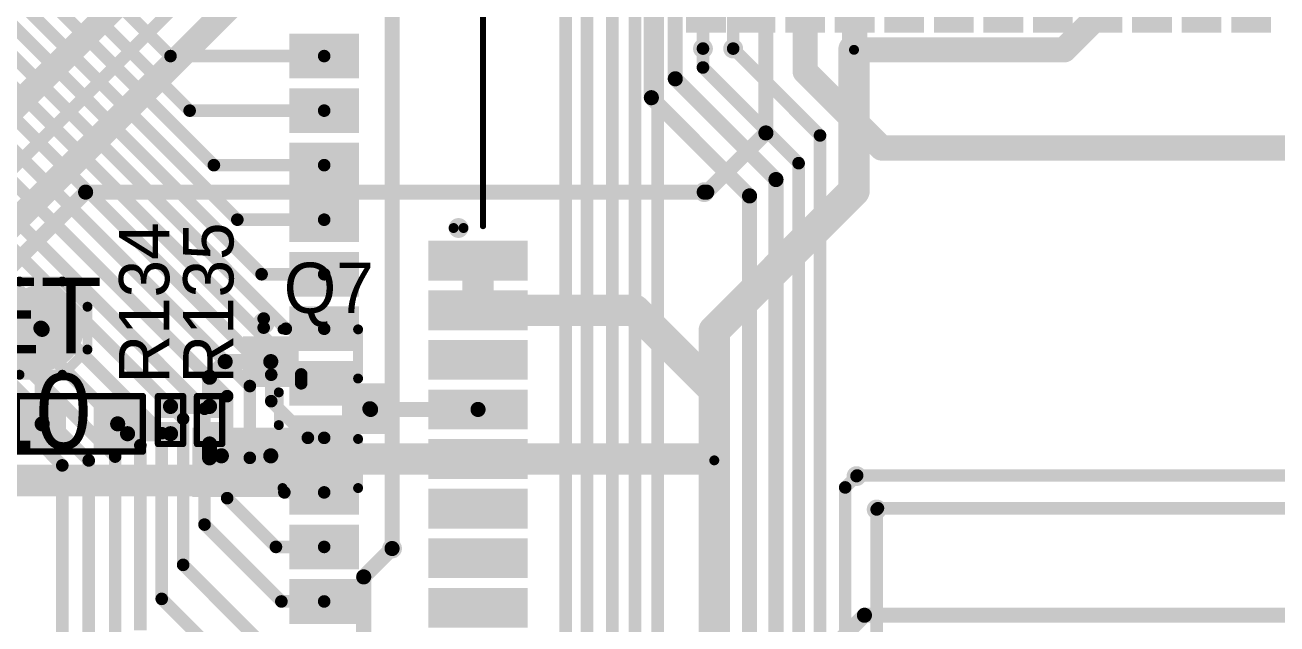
# Model space of a CAD drawing. Header units: millimetres. Extents: x 0.85 to 4.91, y 0.77 to 5.15.
# Drawn here: x 1.466 to 2.461, y 3.215 to 3.691 of the extents above; entities that cross this region are included whole.
import ezdxf

# ---------------------------------------------------------------- set-up
doc = ezdxf.new("R2010")
doc.units = ezdxf.units.MM
doc.header["$MEASUREMENT"] = 0
for name, color, linetype in [('BottomLayer', 5, 'Continuous'), ('BottomPaste', 16, 'Continuous'), ('BottomSolder', 6, 'Continuous'), ('MultiLayer', 9, 'Continuous'), ('TopLayer', 1, 'Continuous'), ('TopOverlay', 2, 'Continuous'), ('TopPaste', 8, 'Continuous'), ('TopSolder', 216, 'Continuous'), ('ViaHoleLayer', 16, 'Continuous')]:
    doc.layers.add(name, color=color, linetype=linetype)

# ---------------------------------------------------------------- blocks, each defined once
blk = doc.blocks.new('S5P4418_B_8')
at = {"layer": 'BottomLayer'}
for points in [[(-1.02756, 0.48425), (-0.98032, 0.48425), (-1.02756, 0.51181), (-0.98032, 0.51181)], [(-1.02756, 0.44094), (-0.98032, 0.44094), (-1.02756, 0.4685), (-0.98032, 0.4685)], [(-1.02756, 0.39764), (-0.98032, 0.39764), (-1.02756, 0.4252), (-0.98032, 0.4252)], [(-1.02756, 0.35433), (-0.98032, 0.35433), (-1.02756, 0.38189), (-0.98032, 0.38189)], [(-1.02756, 0.31102), (-0.98032, 0.31102), (-1.02756, 0.33858), (-0.98032, 0.33858)], [(-1.02756, 0.26772), (-0.98032, 0.26772), (-1.02756, 0.29528), (-0.98032, 0.29528)], [(-1.02756, 0.22441), (-0.98032, 0.22441), (-1.02756, 0.25197), (-0.98032, 0.25197)], [(-1.02756, 0.1811), (-0.98032, 0.1811), (-1.02756, 0.20866), (-0.98032, 0.20866)], [(-1.02756, 0.1378), (-0.98032, 0.1378), (-1.02756, 0.16535), (-0.98032, 0.16535)], [(-1.02756, 0.09449), (-0.98032, 0.09449), (-1.02756, 0.12205), (-0.98032, 0.12205)], [(-1.02756, 0.05118), (-0.98032, 0.05118), (-1.02756, 0.07874), (-0.98032, 0.07874)]]:
    blk.add_solid(points, dxfattribs=at)
at = {"layer": 'BottomPaste'}
for points in [[(-1.02756, 0.48425), (-0.98032, 0.48425), (-1.02756, 0.51181), (-0.98032, 0.51181)], [(-1.02756, 0.44094), (-0.98032, 0.44094), (-1.02756, 0.4685), (-0.98032, 0.4685)], [(-1.02756, 0.39764), (-0.98032, 0.39764), (-1.02756, 0.4252), (-0.98032, 0.4252)], [(-1.02756, 0.35433), (-0.98032, 0.35433), (-1.02756, 0.38189), (-0.98032, 0.38189)], [(-1.02756, 0.31102), (-0.98032, 0.31102), (-1.02756, 0.33858), (-0.98032, 0.33858)], [(-1.02756, 0.26772), (-0.98032, 0.26772), (-1.02756, 0.29528), (-0.98032, 0.29528)], [(-1.02756, 0.22441), (-0.98032, 0.22441), (-1.02756, 0.25197), (-0.98032, 0.25197)], [(-1.02756, 0.1811), (-0.98032, 0.1811), (-1.02756, 0.20866), (-0.98032, 0.20866)], [(-1.02756, 0.1378), (-0.98032, 0.1378), (-1.02756, 0.16535), (-0.98032, 0.16535)], [(-1.02756, 0.09449), (-0.98032, 0.09449), (-1.02756, 0.12205), (-0.98032, 0.12205)], [(-1.02756, 0.05118), (-0.98032, 0.05118), (-1.02756, 0.07874), (-0.98032, 0.07874)]]:
    blk.add_solid(points, dxfattribs=at)
at = {"layer": 'BottomSolder'}
for points in [[(-1.03156, 0.48025), (-0.97632, 0.48025), (-1.03156, 0.51581), (-0.97632, 0.51581)], [(-1.03156, 0.43694), (-0.97632, 0.43694), (-1.03156, 0.4725), (-0.97632, 0.4725)], [(-1.03156, 0.39364), (-0.97632, 0.39364), (-1.03156, 0.4292), (-0.97632, 0.4292)], [(-1.03156, 0.35033), (-0.97632, 0.35033), (-1.03156, 0.38589), (-0.97632, 0.38589)], [(-1.03156, 0.30702), (-0.97632, 0.30702), (-1.03156, 0.34258), (-0.97632, 0.34258)], [(-1.03156, 0.26372), (-0.97632, 0.26372), (-1.03156, 0.29928), (-0.97632, 0.29928)], [(-1.03156, 0.22041), (-0.97632, 0.22041), (-1.03156, 0.25597), (-0.97632, 0.25597)], [(-1.03156, 0.1771), (-0.97632, 0.1771), (-1.03156, 0.21266), (-0.97632, 0.21266)], [(-1.03156, 0.1338), (-0.97632, 0.1338), (-1.03156, 0.16935), (-0.97632, 0.16935)], [(-1.03156, 0.09049), (-0.97632, 0.09049), (-1.03156, 0.12605), (-0.97632, 0.12605)], [(-1.03156, 0.04718), (-0.97632, 0.04718), (-1.03156, 0.08274), (-0.97632, 0.08274)]]:
    blk.add_solid(points, dxfattribs=at)
blk = doc.blocks.new('S______B______14')
at = {"layer": 'TopLayer'}
for points in [[(-0.015, -0.0175), (-0.015, 0.0175), (-0.045, -0.0175), (-0.045, 0.0175)], [(0.045, -0.0175), (0.045, 0.0175), (0.015, -0.0175), (0.015, 0.0175)]]:
    blk.add_solid(points, dxfattribs=at)
at = {"layer": 'TopOverlay', "const_width": 0.005}
for points in [[(-0.05, 0.022), (0.05, 0.022)], [(-0.05, -0.022), (-0.05, 0.022)], [(0.05, -0.022), (0.05, 0.022)], [(-0.05, -0.022), (0.05, -0.022)]]:
    blk.add_lwpolyline(points, dxfattribs=at)
at = {"layer": 'TopOverlay', "const_width": 0.0025}
for points in [[(-0.05125, 0.022, 1), (-0.04875, 0.022, 1)], [(-0.05125, 0.022, 1), (-0.04875, 0.022, 1)], [(0.04875, 0.022, 1), (0.05125, 0.022, 1)], [(0.04875, 0.022, 1), (0.05125, 0.022, 1)], [(-0.05125, -0.022, 1), (-0.04875, -0.022, 1)], [(-0.05125, -0.022, 1), (-0.04875, -0.022, 1)], [(0.04875, -0.022, 1), (0.05125, -0.022, 1)], [(0.04875, -0.022, 1), (0.05125, -0.022, 1)]]:
    blk.add_lwpolyline(points, format="xyb", close=True, dxfattribs=at)
at = {"layer": 'TopPaste'}
for points in [[(-0.015, -0.0175), (-0.015, 0.0175), (-0.045, -0.0175), (-0.045, 0.0175)], [(0.045, -0.0175), (0.045, 0.0175), (0.015, -0.0175), (0.015, 0.0175)]]:
    blk.add_solid(points, dxfattribs=at)
at = {"layer": 'TopSolder'}
for points in [[(-0.011, -0.0215), (-0.011, 0.0215), (-0.049, -0.0215), (-0.049, 0.0215)], [(0.049, -0.0215), (0.049, 0.0215), (0.011, -0.0215), (0.011, 0.0215)]]:
    blk.add_solid(points, dxfattribs=at)
blk = doc.blocks.new('R___0201_16')
at = {"layer": 'TopLayer'}
for points in [[(-0.01614, -0.00728), (-0.00551, -0.00728), (-0.01614, 0.00728), (-0.00551, 0.00728)], [(0.00551, -0.00728), (0.01614, -0.00728), (0.00551, 0.00728), (0.01614, 0.00728)]]:
    blk.add_solid(points, dxfattribs=at)
at = {"layer": 'TopOverlay', "const_width": 0.005}
for points in [[(0.019, 0.01), (-0.019, 0.01)], [(-0.019, -0.01), (-0.019, 0.01)], [(0.019, -0.01), (0.019, 0.01)], [(0.019, -0.01), (-0.019, -0.01)]]:
    blk.add_lwpolyline(points, dxfattribs=at)
at = {"layer": 'TopOverlay', "const_width": 0.0025}
for points in [[(-0.02025, 0.01, 1), (-0.01775, 0.01, 1)], [(-0.02025, 0.01, 1), (-0.01775, 0.01, 1)], [(0.01775, 0.01, 1), (0.02025, 0.01, 1)], [(0.01775, 0.01, 1), (0.02025, 0.01, 1)], [(-0.02025, -0.01, 1), (-0.01775, -0.01, 1)], [(-0.02025, -0.01, 1), (-0.01775, -0.01, 1)], [(0.01775, -0.01, 1), (0.02025, -0.01, 1)], [(0.01775, -0.01, 1), (0.02025, -0.01, 1)]]:
    blk.add_lwpolyline(points, format="xyb", close=True, dxfattribs=at)
at = {"layer": 'TopPaste'}
for points in [[(-0.01614, -0.00728), (-0.00551, -0.00728), (-0.01614, 0.00728), (-0.00551, 0.00728)], [(0.00551, -0.00728), (0.01614, -0.00728), (0.00551, 0.00728), (0.01614, 0.00728)]]:
    blk.add_solid(points, dxfattribs=at)
at = {"layer": 'TopSolder'}
for points in [[(-0.02014, -0.01128), (-0.00151, -0.01128), (-0.02014, 0.01128), (-0.00151, 0.01128)], [(0.00151, -0.01128), (0.02014, -0.01128), (0.00151, 0.01128), (0.02014, 0.01128)]]:
    blk.add_solid(points, dxfattribs=at)
blk = doc.blocks.new('R___0201_17')
at = {"layer": 'TopLayer'}
for points in [[(-0.01614, -0.00728), (-0.00551, -0.00728), (-0.01614, 0.00728), (-0.00551, 0.00728)], [(0.00551, -0.00728), (0.01614, -0.00728), (0.00551, 0.00728), (0.01614, 0.00728)]]:
    blk.add_solid(points, dxfattribs=at)
at = {"layer": 'TopOverlay', "const_width": 0.005}
for points in [[(0.019, 0.01), (-0.019, 0.01)], [(-0.019, -0.01), (-0.019, 0.01)], [(0.019, -0.01), (0.019, 0.01)], [(0.019, -0.01), (-0.019, -0.01)]]:
    blk.add_lwpolyline(points, dxfattribs=at)
at = {"layer": 'TopOverlay', "const_width": 0.0025}
for points in [[(-0.02025, 0.01, 1), (-0.01775, 0.01, 1)], [(-0.02025, 0.01, 1), (-0.01775, 0.01, 1)], [(0.01775, 0.01, 1), (0.02025, 0.01, 1)], [(0.01775, 0.01, 1), (0.02025, 0.01, 1)], [(-0.02025, -0.01, 1), (-0.01775, -0.01, 1)], [(-0.02025, -0.01, 1), (-0.01775, -0.01, 1)], [(0.01775, -0.01, 1), (0.02025, -0.01, 1)], [(0.01775, -0.01, 1), (0.02025, -0.01, 1)]]:
    blk.add_lwpolyline(points, format="xyb", close=True, dxfattribs=at)
at = {"layer": 'TopPaste'}
for points in [[(-0.01614, -0.00728), (-0.00551, -0.00728), (-0.01614, 0.00728), (-0.00551, 0.00728)], [(0.00551, -0.00728), (0.01614, -0.00728), (0.00551, 0.00728), (0.01614, 0.00728)]]:
    blk.add_solid(points, dxfattribs=at)
at = {"layer": 'TopSolder'}
for points in [[(-0.02014, -0.01128), (-0.00151, -0.01128), (-0.02014, 0.01128), (-0.00151, 0.01128)], [(0.00151, -0.01128), (0.02014, -0.01128), (0.00151, 0.01128), (0.02014, 0.01128)]]:
    blk.add_solid(points, dxfattribs=at)
blk = doc.blocks.new('SOT_23_41')
at = {"layer": 'TopLayer'}
for points in [[(-0.01614, 0.02126), (0.01614, 0.02126), (-0.01614, 0.05748), (0.01614, 0.05748)], [(-0.05354, -0.05748), (-0.02126, -0.05748), (-0.05354, -0.02126), (-0.02126, -0.02126)], [(0.02126, -0.05748), (0.05354, -0.05748), (0.02126, -0.02126), (0.05354, -0.02126)]]:
    blk.add_solid(points, dxfattribs=at)
at = {"layer": 'TopOverlay', "const_width": 0.00787}
for points in [[(-0.063, -0.03), (-0.063, 0.03)], [(-0.024, 0.03), (-0.063, 0.03)], [(0.063, 0.03), (0.024, 0.03)], [(0.063, -0.03), (0.063, 0.03)], [(0.013, -0.033), (-0.013, -0.033)]]:
    blk.add_lwpolyline(points, dxfattribs=at)
at = {"layer": 'TopOverlay'}
for points, const_width in [([(-0.06497, 0.03, 1), (-0.06103, 0.03, 1)], 0.00394), ([(-0.06497, 0.03, 1), (-0.06103, 0.03, 1)], 0.00394), ([(-0.02597, 0.03, 1), (-0.02203, 0.03, 1)], 0.00394), ([(0.02203, 0.03, 1), (0.02597, 0.03, 1)], 0.00394), ([(0.06103, 0.03, 1), (0.06497, 0.03, 1)], 0.00394), ([(0.06103, 0.03, 1), (0.06497, 0.03, 1)], 0.00394), ([(-0.06497, -0.03, 1), (-0.06103, -0.03, 1)], 0.00394), ([(-0.01497, -0.033, 1), (-0.01103, -0.033, 1)], 0.00394), ([(0.01103, -0.033, 1), (0.01497, -0.033, 1)], 0.00394), ([(0.06103, -0.03, 1), (0.06497, -0.03, 1)], 0.00394), ([(-0.06439, -0.045, 1), (-0.07161, -0.045, 1)], 0.01), ([(-0.07411, -0.045, 1), (-0.06911, -0.045, 1)], 0.005), ([(-0.06689, -0.045, 1), (-0.06189, -0.045, 1)], 0.005)]:
    blk.add_lwpolyline(points, format="xyb", close=True, dxfattribs=dict(at, const_width=const_width))
at = {"layer": 'TopPaste'}
for points in [[(-0.01614, 0.02126), (0.01614, 0.02126), (-0.01614, 0.05748), (0.01614, 0.05748)], [(-0.05354, -0.05748), (-0.02126, -0.05748), (-0.05354, -0.02126), (-0.02126, -0.02126)], [(0.02126, -0.05748), (0.05354, -0.05748), (0.02126, -0.02126), (0.05354, -0.02126)]]:
    blk.add_solid(points, dxfattribs=at)
at = {"layer": 'TopSolder'}
for points in [[(-0.02014, 0.01726), (0.02014, 0.01726), (-0.02014, 0.06148), (0.02014, 0.06148)], [(-0.05754, -0.06148), (-0.01726, -0.06148), (-0.05754, -0.01726), (-0.01726, -0.01726)], [(0.01726, -0.06148), (0.05754, -0.06148), (0.01726, -0.01726), (0.05754, -0.01726)]]:
    blk.add_solid(points, dxfattribs=at)
blk = doc.blocks.new('TEST_POINT_44')
at = {"layer": 'TopLayer', "const_width": 0.03}
blk.add_lwpolyline([(-0.015, 0, 1), (0.015, 0, 1)], format="xyb", close=True, dxfattribs=at)
at = {"layer": 'TopOverlay', "const_width": 0.00787}
for points in [[(-0.037, 0.017), (-0.017, 0.037)], [(-0.017, 0.037), (0.017, 0.037)], [(-0.017, 0.037), (0.017, 0.037)], [(0.017, 0.037), (0.037, 0.017)], [(-0.037, -0.017), (-0.037, 0.017)], [(0.037, -0.017), (0.037, 0.017)], [(-0.037, -0.017), (-0.017, -0.037)], [(0.017, -0.037), (0.037, -0.017)], [(-0.017, -0.037), (0.017, -0.037)], [(-0.017, -0.037), (0.017, -0.037)]]:
    blk.add_lwpolyline(points, dxfattribs=at)
at = {"layer": 'TopOverlay', "const_width": 0.00394}
for points in [[(-0.01897, 0.037, 1), (-0.01503, 0.037, 1)], [(-0.01897, 0.037, 1), (-0.01503, 0.037, 1)], [(-0.01897, 0.037, 1), (-0.01503, 0.037, 1)], [(0.01503, 0.037, 1), (0.01897, 0.037, 1)], [(0.01503, 0.037, 1), (0.01897, 0.037, 1)], [(0.01503, 0.037, 1), (0.01897, 0.037, 1)], [(-0.03897, 0.017, 1), (-0.03503, 0.017, 1)], [(-0.03897, 0.017, 1), (-0.03503, 0.017, 1)], [(0.03503, 0.017, 1), (0.03897, 0.017, 1)], [(0.03503, 0.017, 1), (0.03897, 0.017, 1)], [(-0.03897, -0.017, 1), (-0.03503, -0.017, 1)], [(-0.03897, -0.017, 1), (-0.03503, -0.017, 1)], [(0.03503, -0.017, 1), (0.03897, -0.017, 1)], [(0.03503, -0.017, 1), (0.03897, -0.017, 1)], [(-0.01897, -0.037, 1), (-0.01503, -0.037, 1)], [(-0.01897, -0.037, 1), (-0.01503, -0.037, 1)], [(-0.01897, -0.037, 1), (-0.01503, -0.037, 1)], [(0.01503, -0.037, 1), (0.01897, -0.037, 1)], [(0.01503, -0.037, 1), (0.01897, -0.037, 1)], [(0.01503, -0.037, 1), (0.01897, -0.037, 1)]]:
    blk.add_lwpolyline(points, format="xyb", close=True, dxfattribs=at)
at = {"layer": 'TopPaste', "const_width": 0.03}
blk.add_lwpolyline([(-0.015, 0, 1), (0.015, 0, 1)], format="xyb", close=True, dxfattribs=at)
at = {"layer": 'TopSolder', "const_width": 0.034}
blk.add_lwpolyline([(-0.017, 0, 1), (0.017, 0, 1)], format="xyb", close=True, dxfattribs=at)
blk = doc.blocks.new('SIM7100AS2_10671_133')
at = {"layer": 'TopLayer'}
for points in [[(-0.4252, 0.62992), (-0.4252, 0.55906), (-0.40157, 0.62992), (-0.40157, 0.55906)], [(-0.38583, 0.62992), (-0.38583, 0.55906), (-0.3622, 0.62992), (-0.3622, 0.55906)], [(-0.34646, 0.62992), (-0.34646, 0.55906), (-0.32283, 0.62992), (-0.32283, 0.55906)], [(-0.30709, 0.62992), (-0.30709, 0.55906), (-0.28346, 0.62992), (-0.28346, 0.55906)], [(-0.26772, 0.62992), (-0.26772, 0.55906), (-0.24409, 0.62992), (-0.24409, 0.55906)], [(-0.22835, 0.62992), (-0.22835, 0.55906), (-0.20472, 0.62992), (-0.20472, 0.55906)], [(-0.18898, 0.62992), (-0.18898, 0.55906), (-0.16535, 0.62992), (-0.16535, 0.55906)], [(-0.14961, 0.62992), (-0.14961, 0.55906), (-0.12598, 0.62992), (-0.12598, 0.55906)], [(-0.11024, 0.62992), (-0.11024, 0.55906), (-0.08661, 0.62992), (-0.08661, 0.55906)], [(-0.07087, 0.62992), (-0.07087, 0.55906), (-0.04724, 0.62992), (-0.04724, 0.55906)], [(-0.0315, 0.62992), (-0.0315, 0.55906), (-0.00787, 0.62992), (-0.00787, 0.55906)], [(0.00787, 0.62992), (0.00787, 0.55906), (0.0315, 0.62992), (0.0315, 0.55906)], [(-0.62992, 0.3622), (-0.55906, 0.3622), (-0.62992, 0.38583), (-0.55906, 0.38583)], [(-0.62992, 0.32283), (-0.55906, 0.32283), (-0.62992, 0.34646), (-0.55906, 0.34646)], [(-0.62992, 0.28346), (-0.55906, 0.28346), (-0.62992, 0.30709), (-0.55906, 0.30709)], [(-0.62992, 0.24409), (-0.55906, 0.24409), (-0.62992, 0.26772), (-0.55906, 0.26772)], [(-0.62992, 0.20472), (-0.55906, 0.20472), (-0.62992, 0.22835), (-0.55906, 0.22835)], [(-0.62992, 0.16535), (-0.55906, 0.16535), (-0.62992, 0.18898), (-0.55906, 0.18898)], [(-0.62992, 0.12598), (-0.55906, 0.12598), (-0.62992, 0.14961), (-0.55906, 0.14961)], [(-0.62992, 0.08661), (-0.55906, 0.08661), (-0.62992, 0.11024), (-0.55906, 0.11024)]]:
    blk.add_solid(points, dxfattribs=at)
at = {"layer": 'TopOverlay', "const_width": 0.005}
blk.add_lwpolyline([(-0.59055, 0.40157), (-0.59055, 0.59055)], dxfattribs=at)
at = {"layer": 'TopOverlay'}
for points, const_width in [([(-0.60606, 0.4, 1), (-0.61394, 0.4, 1)], 0.00787), ([(-0.61591, 0.4, 1), (-0.61197, 0.4, 1)], 0.00394), ([(-0.60803, 0.4, 1), (-0.60409, 0.4, 1)], 0.00394), ([(-0.5918, 0.40157, 1), (-0.5893, 0.40157, 1)], 0.0025)]:
    blk.add_lwpolyline(points, format="xyb", close=True, dxfattribs=dict(at, const_width=const_width))
at = {"layer": 'TopPaste'}
for points in [[(-0.4252, 0.62992), (-0.4252, 0.55906), (-0.40157, 0.62992), (-0.40157, 0.55906)], [(-0.38583, 0.62992), (-0.38583, 0.55906), (-0.3622, 0.62992), (-0.3622, 0.55906)], [(-0.34646, 0.62992), (-0.34646, 0.55906), (-0.32283, 0.62992), (-0.32283, 0.55906)], [(-0.30709, 0.62992), (-0.30709, 0.55906), (-0.28346, 0.62992), (-0.28346, 0.55906)], [(-0.26772, 0.62992), (-0.26772, 0.55906), (-0.24409, 0.62992), (-0.24409, 0.55906)], [(-0.22835, 0.62992), (-0.22835, 0.55906), (-0.20472, 0.62992), (-0.20472, 0.55906)], [(-0.18898, 0.62992), (-0.18898, 0.55906), (-0.16535, 0.62992), (-0.16535, 0.55906)], [(-0.14961, 0.62992), (-0.14961, 0.55906), (-0.12598, 0.62992), (-0.12598, 0.55906)], [(-0.11024, 0.62992), (-0.11024, 0.55906), (-0.08661, 0.62992), (-0.08661, 0.55906)], [(-0.07087, 0.62992), (-0.07087, 0.55906), (-0.04724, 0.62992), (-0.04724, 0.55906)], [(-0.0315, 0.62992), (-0.0315, 0.55906), (-0.00787, 0.62992), (-0.00787, 0.55906)], [(0.00787, 0.62992), (0.00787, 0.55906), (0.0315, 0.62992), (0.0315, 0.55906)], [(-0.62992, 0.3622), (-0.55906, 0.3622), (-0.62992, 0.38583), (-0.55906, 0.38583)], [(-0.62992, 0.32283), (-0.55906, 0.32283), (-0.62992, 0.34646), (-0.55906, 0.34646)], [(-0.62992, 0.28346), (-0.55906, 0.28346), (-0.62992, 0.30709), (-0.55906, 0.30709)], [(-0.62992, 0.24409), (-0.55906, 0.24409), (-0.62992, 0.26772), (-0.55906, 0.26772)], [(-0.62992, 0.20472), (-0.55906, 0.20472), (-0.62992, 0.22835), (-0.55906, 0.22835)], [(-0.62992, 0.16535), (-0.55906, 0.16535), (-0.62992, 0.18898), (-0.55906, 0.18898)], [(-0.62992, 0.12598), (-0.55906, 0.12598), (-0.62992, 0.14961), (-0.55906, 0.14961)], [(-0.62992, 0.08661), (-0.55906, 0.08661), (-0.62992, 0.11024), (-0.55906, 0.11024)]]:
    blk.add_solid(points, dxfattribs=at)
at = {"layer": 'TopSolder'}
for points in [[(-0.4292, 0.63392), (-0.4292, 0.55506), (-0.39757, 0.63392), (-0.39757, 0.55506)], [(-0.38983, 0.63392), (-0.38983, 0.55506), (-0.3582, 0.63392), (-0.3582, 0.55506)], [(-0.35046, 0.63392), (-0.35046, 0.55506), (-0.31883, 0.63392), (-0.31883, 0.55506)], [(-0.31109, 0.63392), (-0.31109, 0.55506), (-0.27946, 0.63392), (-0.27946, 0.55506)], [(-0.27172, 0.63392), (-0.27172, 0.55506), (-0.24009, 0.63392), (-0.24009, 0.55506)], [(-0.23235, 0.63392), (-0.23235, 0.55506), (-0.20072, 0.63392), (-0.20072, 0.55506)], [(-0.19298, 0.63392), (-0.19298, 0.55506), (-0.16135, 0.63392), (-0.16135, 0.55506)], [(-0.15361, 0.63392), (-0.15361, 0.55506), (-0.12198, 0.63392), (-0.12198, 0.55506)], [(-0.11424, 0.63392), (-0.11424, 0.55506), (-0.08261, 0.63392), (-0.08261, 0.55506)], [(-0.07487, 0.63392), (-0.07487, 0.55506), (-0.04324, 0.63392), (-0.04324, 0.55506)], [(-0.0355, 0.63392), (-0.0355, 0.55506), (-0.00387, 0.63392), (-0.00387, 0.55506)], [(0.00387, 0.63392), (0.00387, 0.55506), (0.0355, 0.63392), (0.0355, 0.55506)], [(-0.63392, 0.3582), (-0.55506, 0.3582), (-0.63392, 0.38983), (-0.55506, 0.38983)], [(-0.63392, 0.31883), (-0.55506, 0.31883), (-0.63392, 0.35046), (-0.55506, 0.35046)], [(-0.63392, 0.27946), (-0.55506, 0.27946), (-0.63392, 0.31109), (-0.55506, 0.31109)], [(-0.63392, 0.24009), (-0.55506, 0.24009), (-0.63392, 0.27172), (-0.55506, 0.27172)], [(-0.63392, 0.20072), (-0.55506, 0.20072), (-0.63392, 0.23235), (-0.55506, 0.23235)], [(-0.63392, 0.16135), (-0.55506, 0.16135), (-0.63392, 0.19298), (-0.55506, 0.19298)], [(-0.63392, 0.12198), (-0.55506, 0.12198), (-0.63392, 0.15361), (-0.55506, 0.15361)], [(-0.63392, 0.08261), (-0.55506, 0.08261), (-0.63392, 0.11424), (-0.55506, 0.11424)]]:
    blk.add_solid(points, dxfattribs=at)

msp = doc.modelspace()

# ---------------------------------------------------------------- linework, layer by layer
at = {"layer": 'BottomLayer'}
for points, const_width in [([(1.758, 3.275), (1.758, 3.878)], 0.012), ([(1.36419, 3.8557), (1.59717, 3.62272)], 0.01), ([(1.36629, 3.82957), (1.61644, 3.57942)], 0.01), ([(2.292, 3.671), (2.426, 3.805)], 0.02), ([(1.36775, 3.80343), (1.63507, 3.53611)], 0.01), ([(1.36984, 3.7773), (1.65434, 3.4928)], 0.01), ([(2.005, 3.672), (2.005, 3.774)], 0.01), ([(2.029, 3.672), (2.029, 3.772)], 0.01), ([(2.055, 3.605), (2.055, 3.768)], 0.012), ([(1.37194, 3.75116), (1.6736, 3.4495)], 0.01), ([(1.969, 3.749), (1.969, 2.671)], 0.01), ([(1.951, 3.73682), (1.951, 2.552)], 0.01), ([(1.37286, 3.72618), (1.68581, 3.41323)], 0.01), ([(1.521, 3.727), (1.58197, 3.66603)], 0.01), ([(1.933, 2.55804), (1.933, 3.72604)], 0.01), ([(1.89587, 2.57777), (1.89587, 3.71508)], 0.01), ([(1.91287, 2.56692), (1.91287, 3.72213)], 0.01), ([(1.37469, 3.70031), (1.662, 3.413)], 0.01), ([(2.125, 3.559), (2.125, 3.671)], 0.025), ([(2.125, 3.671), (2.292, 3.671)], 0.02), ([(1.37457, 3.67443), (1.645, 3.404)], 0.01), ([(1.58197, 3.66603), (1.70406, 3.66603)], 0.01), ([(1.37444, 3.64856), (1.627, 3.396)], 0.01), ([(1.37227, 3.62268), (1.609, 3.38596)], 0.01), ([(1.59717, 3.62272), (1.70406, 3.62272)], 0.01), ([(2.008, 3.558), (2.055, 3.605)], 0.012), ([(1.37324, 3.59676), (1.592, 3.378)], 0.01), ([(1.61644, 3.57942), (1.70406, 3.57942)], 0.01), ([(1.37074, 3.57083), (1.575, 3.36657)], 0.01), ([(2.014, 3.448), (2.125, 3.559)], 0.025), ([(2.006, 3.558), (2.008, 3.558)], 0.012), ([(1.37009, 3.54491), (1.558, 3.357)], 0.01), ([(1.63507, 3.53611), (1.70406, 3.53611)], 0.01), ([(1.36702, 3.51898), (1.538, 3.348)], 0.01), ([(1.3689, 3.49306), (1.517, 3.34496)], 0.01), ([(1.65434, 3.4928), (1.70406, 3.4928)], 0.01), ([(1.36986, 3.46714), (1.496, 3.341)], 0.01), ([(1.6736, 3.4495), (1.70406, 3.4495)], 0.01), ([(2.014, 3.345), (2.014, 3.448)], 0.025), ([(1.662, 3.392), (1.662, 3.413)], 0.01), ([(1.68581, 3.40619), (1.68581, 3.41323)], 0.01), ([(1.645, 3.347), (1.645, 3.404)], 0.01), ([(1.627, 3.315), (1.627, 3.396)], 0.01), ([(1.662, 3.392), (1.69112, 3.36288)], 0.01), ([(1.592, 3.262), (1.592, 3.378)], 0.01), ([(1.609, 3.294), (1.609, 3.38596)], 0.01), ([(1.558, 3.21), (1.558, 3.357)], 0.01), ([(1.575, 3.235), (1.575, 3.36657)], 0.01), ([(1.69112, 3.36288), (1.70406, 3.36288)], 0.01), ([(1.538, 3.193), (1.538, 3.348)], 0.01), ([(1.645, 3.347), (1.67243, 3.31957)], 0.01), ([(2.014, 2.991), (2.014, 3.345)], 0.025), ([(1.496, 3.136), (1.496, 3.341)], 0.01), ([(1.517, 3.174), (1.517, 3.34496)], 0.01), ([(2.127, 3.3325), (2.1275, 3.333)], 0.01), ([(2.1275, 3.333), (2.696, 3.333)], 0.01), ([(1.67243, 3.31957), (1.70406, 3.31957)], 0.01), ([(1.627, 3.315), (1.66573, 3.27627)], 0.01), ([(2.143, 3.306), (2.144, 3.307)], 0.01), ([(2.144, 3.307), (2.698, 3.307)], 0.01), ([(1.609, 3.294), (1.67004, 3.23296)], 0.01), ([(1.66573, 3.27627), (1.70406, 3.27627)], 0.01), ([(1.592, 3.262), (1.66435, 3.18965)], 0.01), ([(1.575, 3.235), (1.66365, 3.14635)], 0.01), ([(1.67004, 3.23296), (1.70406, 3.23296)], 0.01), ([(2.041, 3.12971), (2.13329, 3.222)], 0.012), ([(2.13329, 3.222), (2.907, 3.222)], 0.012)]:
    msp.add_lwpolyline(points, dxfattribs=dict(at, const_width=const_width))
for points, const_width in [([(2.11875, 3.671, 1), (2.13125, 3.671, 1)], 0.0125), ([(2.12, 3.671, 1), (2.13, 3.671, 1)], 0.01), ([(2.287, 3.671, 1), (2.297, 3.671, 1)], 0.01), ([(2.287, 3.671, 1), (2.297, 3.671, 1)], 0.01), ([(1.57947, 3.66603, 1), (1.58447, 3.66603, 1)], 0.005), ([(1.57947, 3.66603, 1), (1.58447, 3.66603, 1)], 0.005), ([(1.70156, 3.66603, 1), (1.70656, 3.66603, 1)], 0.005), ([(2.00106, 3.672, 1), (2.00894, 3.672, 1)], 0.00787), ([(2.0025, 3.672, 1), (2.0075, 3.672, 1)], 0.005), ([(2.02506, 3.672, 1), (2.03294, 3.672, 1)], 0.00787), ([(2.0265, 3.672, 1), (2.0315, 3.672, 1)], 0.005), ([(2.12106, 3.671, 1), (2.12894, 3.671, 1)], 0.00787), ([(1.59467, 3.62272, 1), (1.59967, 3.62272, 1)], 0.005), ([(1.59467, 3.62272, 1), (1.59967, 3.62272, 1)], 0.005), ([(1.70156, 3.62272, 1), (1.70656, 3.62272, 1)], 0.005), ([(2.052, 3.605, 1), (2.058, 3.605, 1)], 0.006), ([(2.052, 3.605, 1), (2.058, 3.605, 1)], 0.006), ([(1.61393, 3.57942, 1), (1.61894, 3.57942, 1)], 0.005), ([(1.61393, 3.57942, 1), (1.61894, 3.57942, 1)], 0.005), ([(1.70156, 3.57942, 1), (1.70656, 3.57942, 1)], 0.005), ([(2.11875, 3.559, 1), (2.13125, 3.559, 1)], 0.0125), ([(2.11875, 3.559, 1), (2.13125, 3.559, 1)], 0.0125), ([(2.00206, 3.558, 1), (2.00994, 3.558, 1)], 0.00787), ([(2.003, 3.558, 1), (2.009, 3.558, 1)], 0.006), ([(2.005, 3.558, 1), (2.011, 3.558, 1)], 0.006), ([(2.005, 3.558, 1), (2.011, 3.558, 1)], 0.006), ([(1.63257, 3.53611, 1), (1.63757, 3.53611, 1)], 0.005), ([(1.63257, 3.53611, 1), (1.63757, 3.53611, 1)], 0.005), ([(1.70156, 3.53611, 1), (1.70656, 3.53611, 1)], 0.005), ([(1.65184, 3.4928, 1), (1.65684, 3.4928, 1)], 0.005), ([(1.65184, 3.4928, 1), (1.65684, 3.4928, 1)], 0.005), ([(1.70156, 3.4928, 1), (1.70656, 3.4928, 1)], 0.005), ([(1.6711, 3.4495, 1), (1.6761, 3.4495, 1)], 0.005), ([(1.6711, 3.4495, 1), (1.6761, 3.4495, 1)], 0.005), ([(1.70156, 3.4495, 1), (1.70656, 3.4495, 1)], 0.005), ([(2.00775, 3.448, 1), (2.02025, 3.448, 1)], 0.0125), ([(2.00775, 3.448, 1), (2.02025, 3.448, 1)], 0.0125), ([(1.6595, 3.413, 1), (1.6645, 3.413, 1)], 0.005), ([(1.6595, 3.413, 1), (1.6645, 3.413, 1)], 0.005), ([(1.68331, 3.41323, 1), (1.68831, 3.41323, 1)], 0.005), ([(1.68331, 3.41323, 1), (1.68831, 3.41323, 1)], 0.005), ([(1.6425, 3.404, 1), (1.6475, 3.404, 1)], 0.005), ([(1.6425, 3.404, 1), (1.6475, 3.404, 1)], 0.005), ([(1.68331, 3.40619, 1), (1.68831, 3.40619, 1)], 0.005), ([(1.6245, 3.396, 1), (1.6295, 3.396, 1)], 0.005), ([(1.6245, 3.396, 1), (1.6295, 3.396, 1)], 0.005), ([(1.6595, 3.392, 1), (1.6645, 3.392, 1)], 0.005), ([(1.6595, 3.392, 1), (1.6645, 3.392, 1)], 0.005), ([(1.5895, 3.378, 1), (1.5945, 3.378, 1)], 0.005), ([(1.5895, 3.378, 1), (1.5945, 3.378, 1)], 0.005), ([(1.6065, 3.38596, 1), (1.6115, 3.38596, 1)], 0.005), ([(1.6065, 3.38596, 1), (1.6115, 3.38596, 1)], 0.005), ([(1.5555, 3.357, 1), (1.5605, 3.357, 1)], 0.005), ([(1.5555, 3.357, 1), (1.5605, 3.357, 1)], 0.005), ([(1.5725, 3.36657, 1), (1.5775, 3.36657, 1)], 0.005), ([(1.5725, 3.36657, 1), (1.5775, 3.36657, 1)], 0.005), ([(1.68862, 3.36288, 1), (1.69362, 3.36288, 1)], 0.005), ([(1.68862, 3.36288, 1), (1.69362, 3.36288, 1)], 0.005), ([(1.70156, 3.36288, 1), (1.70656, 3.36288, 1)], 0.005), ([(1.5355, 3.348, 1), (1.5405, 3.348, 1)], 0.005), ([(1.5355, 3.348, 1), (1.5405, 3.348, 1)], 0.005), ([(1.6425, 3.347, 1), (1.6475, 3.347, 1)], 0.005), ([(1.6425, 3.347, 1), (1.6475, 3.347, 1)], 0.005), ([(2.00775, 3.345, 1), (2.02025, 3.345, 1)], 0.0125), ([(2.00775, 3.345, 1), (2.02025, 3.345, 1)], 0.0125), ([(2.01006, 3.345, 1), (2.01794, 3.345, 1)], 0.00787), ([(1.4935, 3.341, 1), (1.4985, 3.341, 1)], 0.005), ([(1.4935, 3.341, 1), (1.4985, 3.341, 1)], 0.005), ([(1.5145, 3.34496, 1), (1.5195, 3.34496, 1)], 0.005), ([(1.5145, 3.34496, 1), (1.5195, 3.34496, 1)], 0.005), ([(2.12306, 3.3325, 1), (2.13094, 3.3325, 1)], 0.00787), ([(2.1245, 3.3325, 1), (2.1295, 3.3325, 1)], 0.005), ([(2.125, 3.333, 1), (2.13, 3.333, 1)], 0.005), ([(2.125, 3.333, 1), (2.13, 3.333, 1)], 0.005), ([(1.66993, 3.31957, 1), (1.67493, 3.31957, 1)], 0.005), ([(1.66993, 3.31957, 1), (1.67493, 3.31957, 1)], 0.005), ([(1.70156, 3.31957, 1), (1.70656, 3.31957, 1)], 0.005), ([(1.6245, 3.315, 1), (1.6295, 3.315, 1)], 0.005), ([(1.6245, 3.315, 1), (1.6295, 3.315, 1)], 0.005), ([(2.13906, 3.306, 1), (2.14694, 3.306, 1)], 0.00787), ([(2.1405, 3.306, 1), (2.1455, 3.306, 1)], 0.005), ([(2.1415, 3.307, 1), (2.1465, 3.307, 1)], 0.005), ([(2.1415, 3.307, 1), (2.1465, 3.307, 1)], 0.005), ([(1.6065, 3.294, 1), (1.6115, 3.294, 1)], 0.005), ([(1.6065, 3.294, 1), (1.6115, 3.294, 1)], 0.005), ([(1.75406, 3.275, 1), (1.76194, 3.275, 1)], 0.00787), ([(1.66323, 3.27627, 1), (1.66823, 3.27627, 1)], 0.005), ([(1.66323, 3.27627, 1), (1.66823, 3.27627, 1)], 0.005), ([(1.70156, 3.27627, 1), (1.70656, 3.27627, 1)], 0.005), ([(1.755, 3.275, 1), (1.761, 3.275, 1)], 0.006), ([(1.5895, 3.262, 1), (1.5945, 3.262, 1)], 0.005), ([(1.5895, 3.262, 1), (1.5945, 3.262, 1)], 0.005), ([(1.5725, 3.235, 1), (1.5775, 3.235, 1)], 0.005), ([(1.5725, 3.235, 1), (1.5775, 3.235, 1)], 0.005), ([(1.66754, 3.23296, 1), (1.67254, 3.23296, 1)], 0.005), ([(1.66754, 3.23296, 1), (1.67254, 3.23296, 1)], 0.005), ([(1.70156, 3.23296, 1), (1.70656, 3.23296, 1)], 0.005), ([(2.13029, 3.222, 1), (2.13629, 3.222, 1)], 0.006), ([(2.13029, 3.222, 1), (2.13629, 3.222, 1)], 0.006)]:
    msp.add_lwpolyline(points, format="xyb", close=True, dxfattribs=dict(at, const_width=const_width))
at = {"layer": 'MultiLayer', "const_width": 0.00787}
for points in [[(2.00106, 3.672, 1), (2.00894, 3.672, 1)], [(2.02506, 3.672, 1), (2.03294, 3.672, 1)], [(2.12106, 3.671, 1), (2.12894, 3.671, 1)], [(2.00206, 3.558, 1), (2.00994, 3.558, 1)], [(2.01006, 3.345, 1), (2.01794, 3.345, 1)], [(2.12306, 3.3325, 1), (2.13094, 3.3325, 1)], [(2.13906, 3.306, 1), (2.14694, 3.306, 1)], [(1.75406, 3.275, 1), (1.76194, 3.275, 1)]]:
    msp.add_lwpolyline(points, format="xyb", close=True, dxfattribs=at)
at = {"layer": 'TopLayer'}
for points, const_width in [([(1.964, 3.633), (1.964, 3.9)], 0.012), ([(1.983, 3.648), (1.983, 3.879)], 0.012), ([(1.338, 3.414), (1.74704, 3.82304)], 0.02), ([(1.264, 3.431), (1.571, 3.738)], 0.02), ([(2.08615, 3.65385), (2.08615, 3.724)], 0.02), ([(2.12552, 3.671), (2.12552, 3.724)], 0.02), ([(1.3245, 3.4445), (1.592, 3.712)], 0.01), ([(2.005, 3.657), (2.005, 3.672)], 0.01), ([(2.029, 3.672), (2.098, 3.603)], 0.01), ([(2.005, 3.657), (2.081, 3.581)], 0.01), ([(2.08615, 3.65385), (2.147, 3.593)], 0.02), ([(1.983, 3.648), (2.063, 3.568)], 0.012), ([(1.964, 3.633), (2.042, 3.555)], 0.012), ([(2.098, 3.16), (2.098, 3.603)], 0.01), ([(2.147, 3.593), (3.419, 3.593)], 0.02), ([(2.081, 3.16704), (2.081, 3.581)], 0.01), ([(2.063, 3.18), (2.063, 3.568)], 0.012), ([(1.385, 3.42847), (1.51453, 3.558)], 0.012), ([(1.51453, 3.558), (2.006, 3.558)], 0.012), ([(2.042, 3.186), (2.042, 3.555)], 0.012), ([(1.82631, 3.46416), (1.82631, 3.50353)], 0.025), ([(1.82631, 3.46416), (1.95084, 3.46416)], 0.025), ([(1.95084, 3.46416), (2.014, 3.401)], 0.025), ([(1.479, 3.45), (1.48, 3.449)], 0.012), ([(1.48, 3.374), (1.48, 3.449)], 0.012), ([(1.613, 3.411), (1.6254, 3.4234)], 0.012), ([(1.6254, 3.4234), (1.66163, 3.4234)], 0.012), ([(1.613, 3.38783), (1.613, 3.411)], 0.012), ([(2.014, 3.34605), (2.014, 3.401)], 0.025), ([(1.582, 3.38783), (1.613, 3.38783)], 0.012), ([(1.74037, 3.386), (1.74095, 3.38542)], 0.012), ([(1.74095, 3.38542), (1.82631, 3.38542)], 0.012), ([(1.54, 3.374), (1.54783, 3.36617)], 0.012), ([(1.54783, 3.36617), (1.582, 3.36617)], 0.012), ([(1.613, 3.347), (1.613, 3.358)], 0.012), ([(1.613, 3.358), (1.6224, 3.3486)], 0.012), ([(1.6224, 3.3486), (1.66163, 3.3486)], 0.012), ([(1.66163, 3.3486), (1.66418, 3.34605)], 0.025), ([(1.66418, 3.34605), (1.82631, 3.34605)], 0.025), ([(1.82631, 3.34605), (2.014, 3.34605)], 0.025), ([(2.014, 3.345), (2.014, 3.34605)], 0.025), ([(2.014, 3.198), (2.014, 3.345)], 0.025), ([(1.16, 3.329), (1.612, 3.329)], 0.025), ([(2.118, 3.3235), (2.127, 3.3325)], 0.01), ([(2.118, 3.15004), (2.118, 3.3235)], 0.01), ([(2.143, 3.151), (2.143, 3.306)], 0.01), ([(1.73546, 3.25246), (1.758, 3.275)], 0.012), ([(1.73546, 3.148), (1.73546, 3.25246)], 0.012)]:
    msp.add_lwpolyline(points, dxfattribs=dict(at, const_width=const_width))
for points, const_width in [([(2.12052, 3.671, 1), (2.13052, 3.671, 1)], 0.01), ([(2.00106, 3.672, 1), (2.00894, 3.672, 1)], 0.00787), ([(2.0025, 3.672, 1), (2.0075, 3.672, 1)], 0.005), ([(2.02506, 3.672, 1), (2.03294, 3.672, 1)], 0.00787), ([(2.0265, 3.672, 1), (2.0315, 3.672, 1)], 0.005), ([(2.12106, 3.671, 1), (2.12894, 3.671, 1)], 0.00787), ([(2.0025, 3.657, 1), (2.0075, 3.657, 1)], 0.005), ([(2.0025, 3.657, 1), (2.0075, 3.657, 1)], 0.005), ([(2.08115, 3.65385, 1), (2.09115, 3.65385, 1)], 0.01), ([(2.08115, 3.65385, 1), (2.09115, 3.65385, 1)], 0.01), ([(1.98, 3.648, 1), (1.986, 3.648, 1)], 0.006), ([(1.98, 3.648, 1), (1.986, 3.648, 1)], 0.006), ([(1.961, 3.633, 1), (1.967, 3.633, 1)], 0.006), ([(1.961, 3.633, 1), (1.967, 3.633, 1)], 0.006), ([(2.0955, 3.603, 1), (2.1005, 3.603, 1)], 0.005), ([(2.0955, 3.603, 1), (2.1005, 3.603, 1)], 0.005), ([(2.142, 3.593, 1), (2.152, 3.593, 1)], 0.01), ([(2.142, 3.593, 1), (2.152, 3.593, 1)], 0.01), ([(2.0785, 3.581, 1), (2.0835, 3.581, 1)], 0.005), ([(2.0785, 3.581, 1), (2.0835, 3.581, 1)], 0.005), ([(2.06, 3.568, 1), (2.066, 3.568, 1)], 0.006), ([(2.06, 3.568, 1), (2.066, 3.568, 1)], 0.006), ([(1.51153, 3.558, 1), (1.51753, 3.558, 1)], 0.006), ([(1.51153, 3.558, 1), (1.51753, 3.558, 1)], 0.006), ([(2.00206, 3.558, 1), (2.00994, 3.558, 1)], 0.00787), ([(2.003, 3.558, 1), (2.009, 3.558, 1)], 0.006), ([(2.039, 3.555, 1), (2.045, 3.555, 1)], 0.006), ([(2.039, 3.555, 1), (2.045, 3.555, 1)], 0.006), ([(1.82006, 3.50353, 1), (1.83256, 3.50353, 1)], 0.0125), ([(1.82006, 3.46416, 1), (1.83256, 3.46416, 1)], 0.0125), ([(1.82006, 3.46416, 1), (1.83256, 3.46416, 1)], 0.0125), ([(1.94459, 3.46416, 1), (1.95709, 3.46416, 1)], 0.0125), ([(1.94459, 3.46416, 1), (1.95709, 3.46416, 1)], 0.0125), ([(1.476, 3.45, 1), (1.482, 3.45, 1)], 0.006), ([(1.477, 3.449, 1), (1.483, 3.449, 1)], 0.006), ([(1.477, 3.449, 1), (1.483, 3.449, 1)], 0.006), ([(1.6224, 3.4234, 1), (1.6284, 3.4234, 1)], 0.006), ([(1.6224, 3.4234, 1), (1.6284, 3.4234, 1)], 0.006), ([(1.65863, 3.4234, 1), (1.66463, 3.4234, 1)], 0.006), ([(1.61, 3.411, 1), (1.616, 3.411, 1)], 0.006), ([(1.61, 3.411, 1), (1.616, 3.411, 1)], 0.006), ([(2.00775, 3.401, 1), (2.02025, 3.401, 1)], 0.0125), ([(2.00775, 3.401, 1), (2.02025, 3.401, 1)], 0.0125), ([(1.579, 3.38783, 1), (1.585, 3.38783, 1)], 0.006), ([(1.61, 3.38783, 1), (1.616, 3.38783, 1)], 0.006), ([(1.61, 3.38783, 1), (1.616, 3.38783, 1)], 0.006), ([(1.73737, 3.386, 1), (1.74337, 3.386, 1)], 0.006), ([(1.73795, 3.38542, 1), (1.74395, 3.38542, 1)], 0.006), ([(1.73795, 3.38542, 1), (1.74395, 3.38542, 1)], 0.006), ([(1.82331, 3.38542, 1), (1.82931, 3.38542, 1)], 0.006), ([(1.477, 3.374, 1), (1.483, 3.374, 1)], 0.006), ([(1.537, 3.374, 1), (1.543, 3.374, 1)], 0.006), ([(1.54483, 3.36617, 1), (1.55083, 3.36617, 1)], 0.006), ([(1.54483, 3.36617, 1), (1.55083, 3.36617, 1)], 0.006), ([(1.579, 3.36617, 1), (1.585, 3.36617, 1)], 0.006), ([(1.61, 3.358, 1), (1.616, 3.358, 1)], 0.006), ([(1.61, 3.358, 1), (1.616, 3.358, 1)], 0.006), ([(1.61, 3.347, 1), (1.616, 3.347, 1)], 0.006), ([(1.6194, 3.3486, 1), (1.6254, 3.3486, 1)], 0.006), ([(1.6194, 3.3486, 1), (1.6254, 3.3486, 1)], 0.006), ([(1.65538, 3.3486, 1), (1.66788, 3.3486, 1)], 0.0125), ([(1.65793, 3.34605, 1), (1.67043, 3.34605, 1)], 0.0125), ([(1.65793, 3.34605, 1), (1.67043, 3.34605, 1)], 0.0125), ([(1.65863, 3.3486, 1), (1.66463, 3.3486, 1)], 0.006), ([(1.82006, 3.34605, 1), (1.83256, 3.34605, 1)], 0.0125), ([(1.82006, 3.34605, 1), (1.83256, 3.34605, 1)], 0.0125), ([(2.00775, 3.34605, 1), (2.02025, 3.34605, 1)], 0.0125), ([(2.00775, 3.34605, 1), (2.02025, 3.34605, 1)], 0.0125), ([(2.00775, 3.34605, 1), (2.02025, 3.34605, 1)], 0.0125), ([(2.00775, 3.345, 1), (2.02025, 3.345, 1)], 0.0125), ([(2.00775, 3.345, 1), (2.02025, 3.345, 1)], 0.0125), ([(2.01006, 3.345, 1), (2.01794, 3.345, 1)], 0.00787), ([(1.60575, 3.329, 1), (1.61825, 3.329, 1)], 0.0125), ([(2.12306, 3.3325, 1), (2.13094, 3.3325, 1)], 0.00787), ([(2.1245, 3.3325, 1), (2.1295, 3.3325, 1)], 0.005), ([(2.1155, 3.3235, 1), (2.1205, 3.3235, 1)], 0.005), ([(2.1155, 3.3235, 1), (2.1205, 3.3235, 1)], 0.005), ([(2.13906, 3.306, 1), (2.14694, 3.306, 1)], 0.00787), ([(2.1405, 3.306, 1), (2.1455, 3.306, 1)], 0.005), ([(1.75406, 3.275, 1), (1.76194, 3.275, 1)], 0.00787), ([(1.755, 3.275, 1), (1.761, 3.275, 1)], 0.006), ([(1.73246, 3.25246, 1), (1.73846, 3.25246, 1)], 0.006), ([(1.73246, 3.25246, 1), (1.73846, 3.25246, 1)], 0.006)]:
    msp.add_lwpolyline(points, format="xyb", close=True, dxfattribs=dict(at, const_width=const_width))
msp.add_solid([(1.59941, 3.316), (1.682, 3.316), (1.59941, 3.371), (1.682, 3.371)], dxfattribs=at)
at = {"layer": 'ViaHoleLayer', "const_width": 0.00394}
for points in [[(2.00303, 3.672, 1), (2.00697, 3.672, 1)], [(2.02703, 3.672, 1), (2.03097, 3.672, 1)], [(2.12303, 3.671, 1), (2.12697, 3.671, 1)], [(2.00403, 3.558, 1), (2.00797, 3.558, 1)], [(2.01203, 3.345, 1), (2.01597, 3.345, 1)], [(2.12503, 3.3325, 1), (2.12897, 3.3325, 1)], [(2.14103, 3.306, 1), (2.14497, 3.306, 1)], [(1.75603, 3.275, 1), (1.75997, 3.275, 1)]]:
    msp.add_lwpolyline(points, format="xyb", close=True, dxfattribs=at)

# ---------------------------------------------------------------- block references
for name, p, rotation in [('S5P4418_B_8', (2.708, 3.168), 360), ('SOT_23_41', (1.701, 3.386), 270), ('S______B______14', (1.51, 3.374), 360), ('R___0201_17', (1.582, 3.377), 270), ('R___0201_16', (1.613, 3.377), 270)]:
    msp.add_blockref(name, p, dxfattribs=dict(rotation=rotation))
for name, p in [('SIM7100AS2_10671_133', (2.4208, 3.12951)), ('TEST_POINT_44', (1.479, 3.45))]:
    msp.add_blockref(name, p)

# ---------------------------------------------------------------- texts
at = {"layer": 'TopOverlay'}
for s, p in [('R134', (1.581, 3.406)), ('R135', (1.632, 3.406))]:
    msp.add_text(s, height=0.04, rotation=90, dxfattribs=at).set_placement(p)
for s, height, p in [('Q7', 0.04, (1.672, 3.462)), ('RESET', 0.06, (1.26, 3.43)), ('SB10', 0.06, (1.323, 3.354))]:
    msp.add_text(s, height=height, dxfattribs=at).set_placement(p)

doc.saveas('drawing.dxf')
